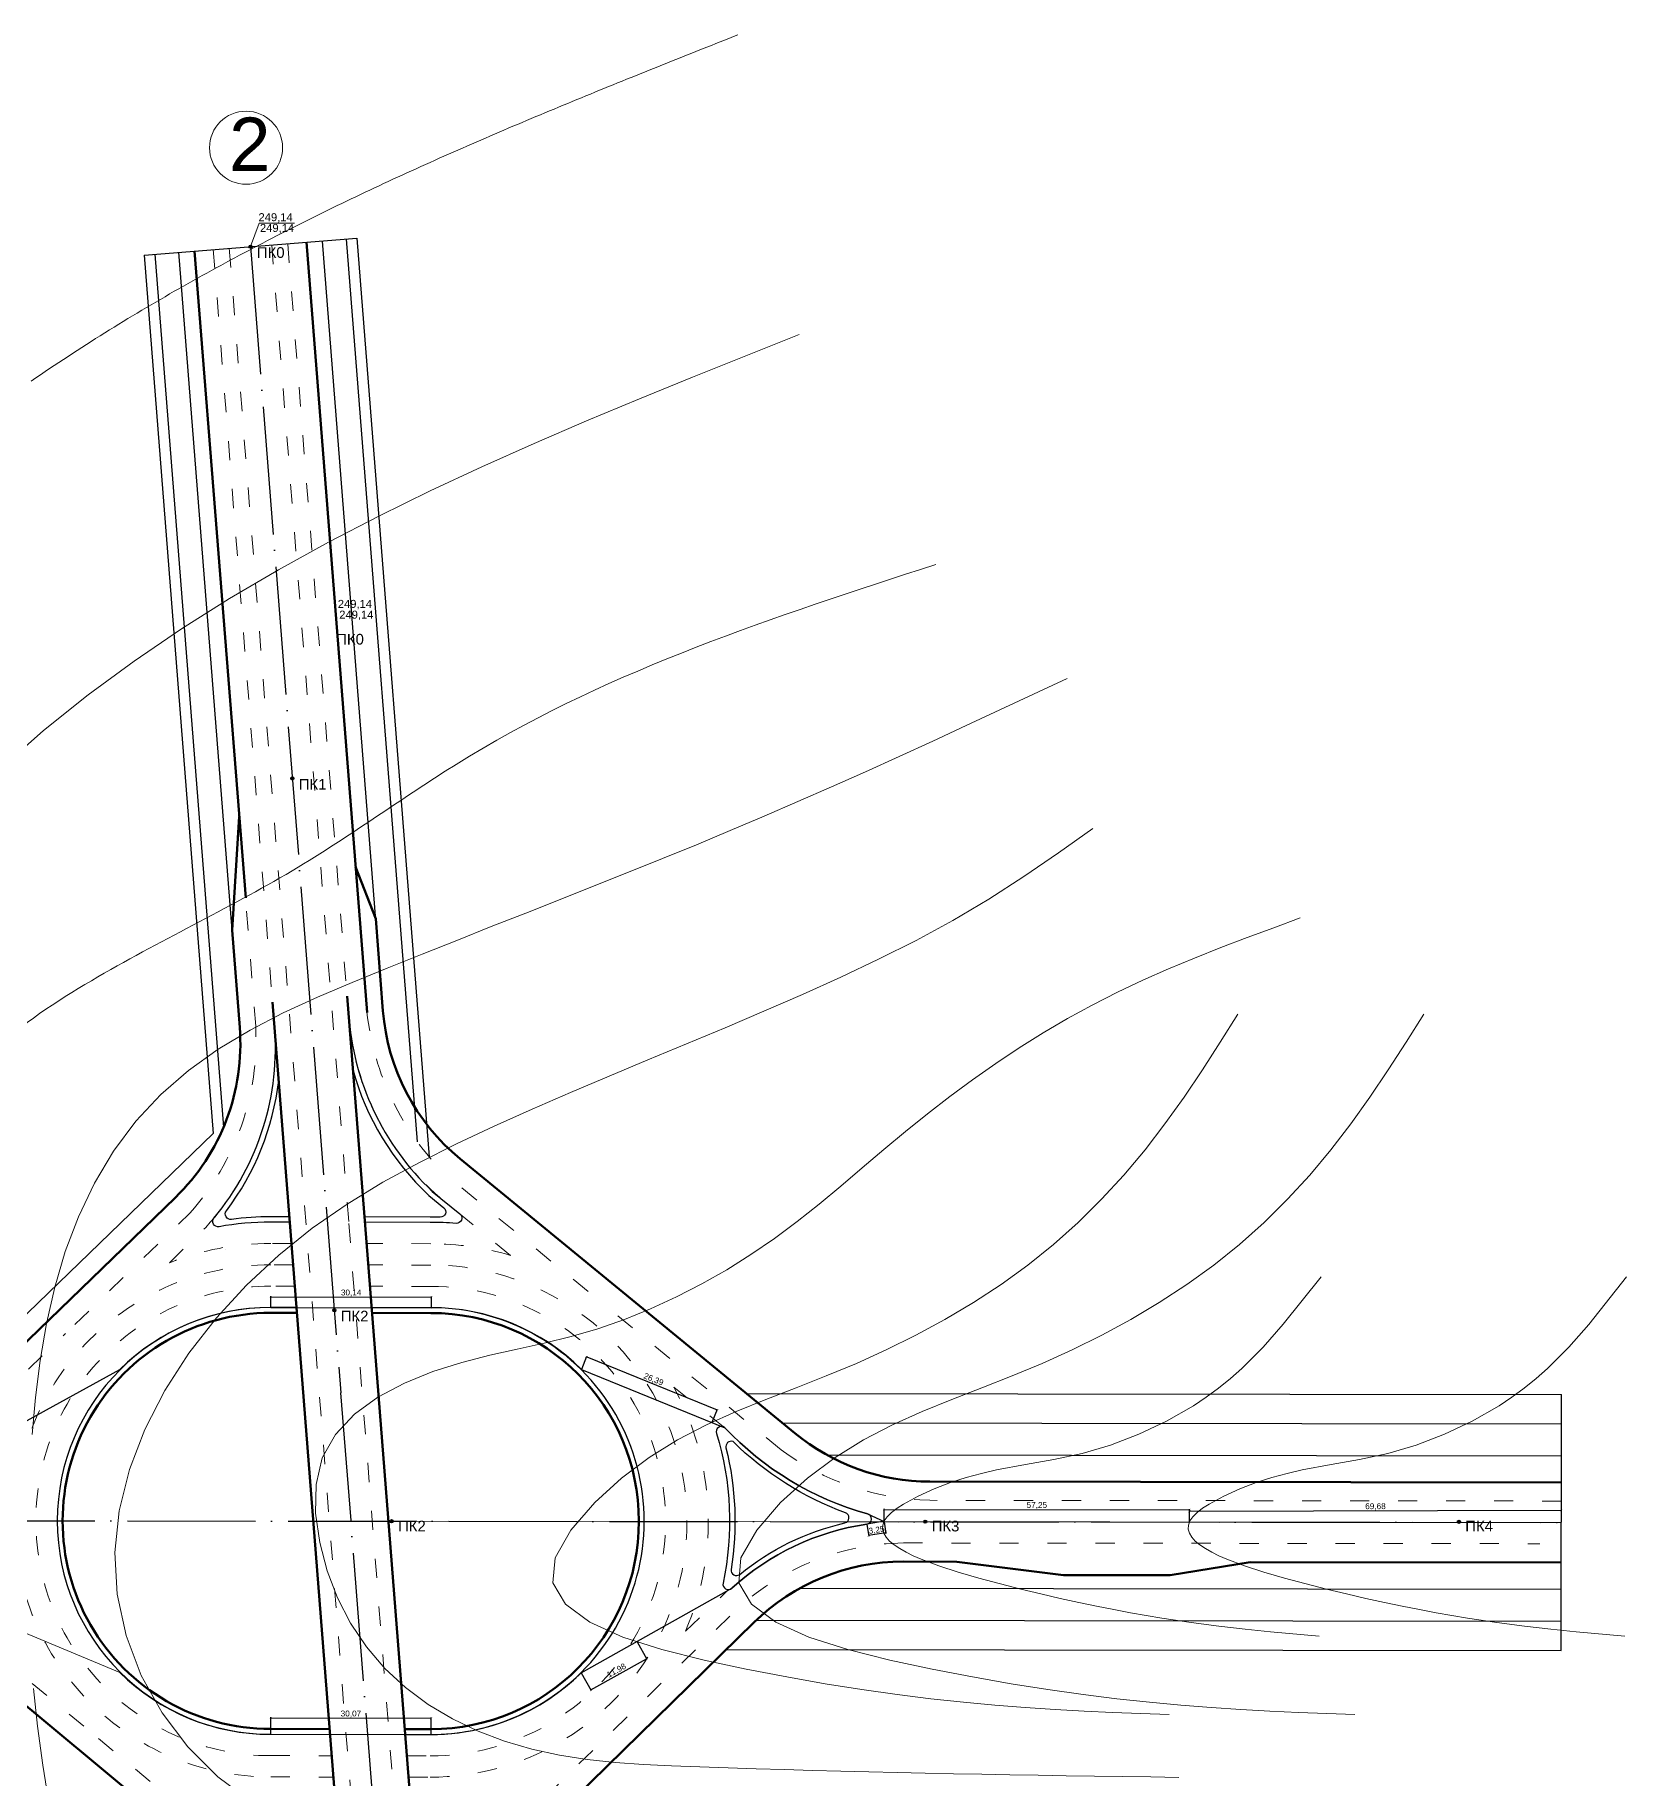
# Model space of a CAD drawing. Header units: millimetres. Extents: x -2123 to 34701, y -1286 to 835.
# Drawn here: x 2203.3 to 2502.3, y -275.3 to 51.4 of the extents above; entities that cross this region are included whole.
import ezdxf

# ---------------------------------------------------------------- set-up
doc = ezdxf.new("R2010")
doc.units = ezdxf.units.MM
doc.linetypes.add('ACAD_ISO03W100', pattern=[30, 12, -18])
doc.linetypes.add('ACAD_ISO04W100', pattern=[30, 24, -3, 0, -3])
doc.layers.get('0').update_dxf_attribs({"lineweight": 15})
for name, color, linetype, lineweight in [('1 Відмітки', 7, 'Continuous', 25), ('2 Позначення', 80, 'Continuous', 20), ('Горизонталі', 7, 'Continuous', 18), ('Дор. Розм.', 7, 'Continuous', 50), ('дорога', 126, 'Continuous', 25), ('поздовжній профіль', 250, 'Continuous', 15), ('Текст', 7, 'Continuous', 15)]:
    doc.layers.add(name, color=color, linetype=linetype, lineweight=lineweight)
doc.layers.add('Вісь', color=170, linetype='ACAD_ISO04W100')
doc.layers.add('Осі', color=164, linetype='Continuous')
doc.styles.get("Standard").update_dxf_attribs({"font": 'arial.ttf'})
doc.dimstyles.new('Переход', dxfattribs={"dimscale": 0.1, "dimtxt": 11, "dimasz": 4, "dimexe": 1.25, "dimexo": 0.625, "dimgap": 0.9, "dimtad": 1, "dimtxsty": 'Standard', "dimblk": 'ARCHTICK', "dimcen": 2.5, "dimadec": 0, "dimazin": 0, "dimtfac": 1, "dimtmove": 0, "dimatfit": 3, "dimldrblk": 'ARCHTICK', "dimfxl": 1, "dimarcsym": 0})

# ---------------------------------------------------------------- blocks, each defined once
blk = doc.blocks.new('_ArchTick')
at = {"color": 0, "linetype": 'ByBlock', "const_width": 0.15}
blk.add_lwpolyline([(-0.5, -0.5), (0.5, 0.5)], dxfattribs=at)
blk = doc.blocks.new('*D621')
at = {"layer": 'Defpoints', "color": 0, "lineweight": 20, "transparency": 16777216}
for p in [(2277.68, -185.17), (2247.53, -187.11, -200), (2277.68, -187.15, -200)]:
    blk.add_point(p, dxfattribs=at)
at = {"layer": 'дорога', "color": 0, "lineweight": -2, "transparency": 16777216}
for p, q in [((2247.53, -187.05), (2247.54, -185.01)), ((2247.54, -185.13), (2277.68, -185.17)), ((2277.68, -187.09), (2277.68, -185.04))]:
    blk.add_line(p, q, dxfattribs=at)
at = {"layer": 'дорога', "color": 0, "lineweight": -2, "transparency": 16777216, "xscale": 0.4, "yscale": 0.4, "zscale": 0.4}
for p, rotation in [((2247.54, -185.13), 179.9352767615236), ((2277.68, -185.17), 359.9352767615236)]:
    blk.add_blockref('_ArchTick', p, dxfattribs=dict(at, rotation=rotation))
at = {"layer": 'дорога', "color": 0, "lineweight": 30, "transparency": 16777216, "insert": (2262.61, -184.4), "char_height": 1.1, "attachment_point": 5, "rotation": 359.9353}
blk.add_mtext('30,14', dxfattribs=at)
blk = doc.blocks.new('*D622')
at = {"layer": 'Defpoints', "color": 0, "lineweight": 20, "transparency": 16777216}
for p in [(2305.8, -198.7, -200), (2330.24, -208.66, -200), (2331.2, -206.31)]:
    blk.add_point(p, dxfattribs=at)
at = {"layer": 'дорога', "color": 0, "lineweight": -2, "transparency": 16777216}
for p, q in [((2305.82, -198.64), (2306.8, -196.24)), ((2306.75, -196.35), (2331.2, -206.31)), ((2330.27, -208.6), (2331.24, -206.19))]:
    blk.add_line(p, q, dxfattribs=at)
at = {"layer": 'дорога', "color": 0, "lineweight": -2, "transparency": 16777216, "xscale": 0.4, "yscale": 0.4, "zscale": 0.4}
for p, rotation in [((2306.75, -196.35), 157.8456294246056), ((2331.2, -206.31), 337.8456294246056)]:
    blk.add_blockref('_ArchTick', p, dxfattribs=dict(at, rotation=rotation))
at = {"layer": 'дорога', "color": 0, "lineweight": 30, "transparency": 16777216, "insert": (2319.26, -200.64), "char_height": 1.1, "attachment_point": 5, "rotation": 337.8456}
blk.add_mtext('26,39', dxfattribs=at)
blk = doc.blocks.new('*D631')
at = {"layer": 'Defpoints', "color": 0, "lineweight": 20, "transparency": 16777216}
for p in [(2419.74, -225.02), (2362.48, -227.25, -2), (2419.73, -227.31, -1)]:
    blk.add_point(p, dxfattribs=at)
at = {"layer": 'дорога', "color": 0, "lineweight": -2, "transparency": 16777216}
for p, q in [((2362.48, -227.18), (2362.48, -224.83)), ((2362.48, -224.95), (2419.74, -225.02)), ((2419.73, -227.25), (2419.74, -224.89))]:
    blk.add_line(p, q, dxfattribs=at)
at = {"layer": 'дорога', "color": 0, "lineweight": -2, "transparency": 16777216, "xscale": 0.4, "yscale": 0.4, "zscale": 0.4}
for p, rotation in [((2362.48, -224.95), 179.9347934673253), ((2419.74, -225.02), 359.9347934673253)]:
    blk.add_blockref('_ArchTick', p, dxfattribs=dict(at, rotation=rotation))
at = {"layer": 'дорога', "color": 0, "lineweight": 20, "transparency": 16777216, "insert": (2391.11, -224.23), "char_height": 1.1, "attachment_point": 5, "rotation": 359.9348}
blk.add_mtext('57,25', dxfattribs=at)
blk = doc.blocks.new('*D632')
at = {"layer": 'Defpoints', "color": 0, "lineweight": 20, "transparency": 16777216}
for p in [(2489.41, -225.13), (2419.73, -227.31, -1), (2489.41, -227.15, -2)]:
    blk.add_point(p, dxfattribs=at)
at = {"layer": 'дорога', "color": 0, "lineweight": -2, "transparency": 16777216}
for p, q in [((2419.73, -225.3), (2489.41, -225.13)), ((2419.73, -227.25), (2419.73, -225.17)), ((2489.41, -227.09), (2489.41, -225.01))]:
    blk.add_line(p, q, dxfattribs=at)
at = {"layer": 'дорога', "color": 0, "lineweight": -2, "transparency": 16777216, "xscale": 0.4, "yscale": 0.4, "zscale": 0.4}
for p, rotation in [((2419.73, -225.3), 180.1336621644257), ((2489.41, -225.13), 0.1336621644257014)]:
    blk.add_blockref('_ArchTick', p, dxfattribs=dict(at, rotation=rotation))
at = {"layer": 'дорога', "color": 0, "lineweight": 20, "transparency": 16777216, "insert": (2454.57, -224.46), "char_height": 1.1, "attachment_point": 5, "rotation": 0.1337}
blk.add_mtext('69,68', dxfattribs=at)
blk = doc.blocks.new('*D637')
at = {"layer": 'Defpoints', "color": 0, "lineweight": 30, "transparency": 16777216}
for p in [(2277.61, -264.08), (2247.53, -267.11, -200), (2277.6, -267.15, -200)]:
    blk.add_point(p, dxfattribs=at)
at = {"layer": 'поздовжній профіль', "color": 0, "lineweight": -2, "transparency": 16777216}
for p, q in [((2247.53, -267.05), (2247.54, -263.92)), ((2247.54, -264.05), (2277.61, -264.08)), ((2277.6, -267.09), (2277.61, -263.96))]:
    blk.add_line(p, q, dxfattribs=at)
at = {"layer": 'поздовжній профіль', "color": 0, "lineweight": -2, "transparency": 16777216, "xscale": 0.4, "yscale": 0.4, "zscale": 0.4}
for p, rotation in [((2247.54, -264.05), 179.9348340267923), ((2277.61, -264.08), 359.9348340267923)]:
    blk.add_blockref('_ArchTick', p, dxfattribs=dict(at, rotation=rotation))
at = {"layer": 'поздовжній профіль', "color": 0, "lineweight": 30, "transparency": 16777216, "insert": (2262.57, -263.32), "char_height": 1.1, "attachment_point": 5, "rotation": 359.9348}
blk.add_mtext('30,07', dxfattribs=at)
blk = doc.blocks.new('*D638')
at = {"layer": 'Defpoints', "color": 0, "lineweight": 30, "transparency": 16777216}
for p in [(2316.16, -249.73, -200), (2317.96, -252.96), (2305.7, -255.55, -200)]:
    blk.add_point(p, dxfattribs=at)
at = {"layer": 'поздовжній профіль', "color": 0, "lineweight": -2, "transparency": 16777216}
for p, q in [((2316.19, -249.78), (2318.02, -253.06)), ((2307.5, -258.78), (2317.96, -252.96)), ((2305.73, -255.61), (2307.56, -258.89))]:
    blk.add_line(p, q, dxfattribs=at)
at = {"layer": 'поздовжній профіль', "color": 0, "lineweight": -2, "transparency": 16777216, "xscale": 0.4, "yscale": 0.4, "zscale": 0.4}
for p, rotation in [((2317.96, -252.96), 29.10522522455863), ((2307.5, -258.78), 209.1052252245586)]:
    blk.add_blockref('_ArchTick', p, dxfattribs=dict(at, rotation=rotation))
at = {"layer": 'поздовжній профіль', "color": 0, "lineweight": 30, "transparency": 16777216, "insert": (2312.36, -255.21), "char_height": 1.1, "attachment_point": 5, "rotation": 29.1052}
blk.add_mtext('11,98', dxfattribs=at)
blk = doc.blocks.new('*D640')
at = {"layer": 'Defpoints', "color": 0, "lineweight": 30, "transparency": 16777216}
for p in [(2359.26, -227.74, -200), (2362.48, -227.25, -200), (2359.59, -229.86)]:
    blk.add_point(p, dxfattribs=at)
at = {"layer": 'поздовжній профіль', "color": 0, "lineweight": -2, "transparency": 16777216}
for p, q in [((2359.27, -227.8), (2359.61, -229.99)), ((2362.49, -227.31), (2362.82, -229.5)), ((2362.8, -229.37), (2359.59, -229.86))]:
    blk.add_line(p, q, dxfattribs=at)
at = {"layer": 'поздовжній профіль', "color": 0, "lineweight": -2, "transparency": 16777216, "xscale": 0.4, "yscale": 0.4, "zscale": 0.4}
for p, rotation in [((2359.59, -229.86), 188.6920943723929), ((2362.8, -229.37), 8.692094372392809)]:
    blk.add_blockref('_ArchTick', p, dxfattribs=dict(at, rotation=rotation))
at = {"layer": 'поздовжній профіль', "color": 0, "lineweight": 30, "transparency": 16777216, "insert": (2361.08, -228.88), "char_height": 1.1, "attachment_point": 5, "rotation": 8.6921}
blk.add_mtext('3,25', dxfattribs=at)
blk = doc.blocks.new('6')
at = {"layer": '1 Відмітки', "transparency": 33554559}
h = blk.add_hatch(color=256, dxfattribs=at)
h.dxf.hatch_style = 1
edge = h.paths.add_edge_path()
edge.add_arc((-467.51, 342.13), 0.2, 0, 360)
at = {"layer": '1 Відмітки'}
blk.add_circle((-467.51, 342.13), 0.2, dxfattribs=at)

msp = doc.modelspace()

# ---------------------------------------------------------------- linework, layer by layer
at = {"layer": '2 Позначення', "color": 0, "elevation": 5}
msp.add_lwpolyline([(2243.748, 11.748), (2245.366, 16.164), (2251.975, 16.164)], dxfattribs=at)
at = {"layer": 'Вісь', "elevation": -200}
for points in [[(2243.748, 11.748), (2260.664, -203.13)], [(2260.642, -203.13), (2280.847, -459.5)], [(2070.205, -226.983), (2489.403, -227.39)]]:
    msp.add_lwpolyline(points, dxfattribs=at)
at = {"layer": 'Горизонталі'}
for points, elevation in [([(2202.668, -13.442), (2203.527, -12.853), (2204.386, -12.267), (2205.246, -11.685), (2206.106, -11.106), (2206.966, -10.531), (2207.827, -9.959), (2208.688, -9.39), (2209.55, -8.824), (2210.412, -8.262), (2211.274, -7.703), (2212.136, -7.147), (2212.999, -6.594), (2213.862, -6.044), (2214.725, -5.497), (2215.589, -4.954), (2216.454, -4.413), (2217.318, -3.874), (2218.183, -3.339), (2219.049, -2.807), (2219.915, -2.277), (2220.781, -1.75), (2221.648, -1.226), (2222.515, -0.705), (2223.383, -0.186), (2224.251, 0.33), (2225.119, 0.844), (2225.988, 1.355), (2226.857, 1.863), (2227.727, 2.369), (2228.596, 2.872), (2229.466, 3.372), (2230.337, 3.87), (2231.207, 4.366), (2232.078, 4.859), (2232.949, 5.349), (2233.82, 5.837), (2234.691, 6.323), (2235.563, 6.806), (2236.435, 7.287), (2237.306, 7.765), (2238.179, 8.241), (2239.051, 8.715), (2239.923, 9.186), (2240.795, 9.655), (2241.668, 10.122), (2242.541, 10.586), (2243.413, 11.048), (2244.286, 11.508), (2245.159, 11.966), (2246.032, 12.422), (2246.905, 12.875), (2247.778, 13.326), (2248.651, 13.776), (2249.523, 14.223), (2250.396, 14.668), (2251.269, 15.111), (2252.142, 15.551), (2253.015, 15.99), (2253.888, 16.427), (2254.76, 16.862), (2255.633, 17.295), (2256.505, 17.725), (2257.378, 18.154), (2258.25, 18.581), (2259.122, 19.006), (2259.994, 19.43), (2260.866, 19.851), (2261.737, 20.271), (2262.609, 20.688), (2263.48, 21.104), (2264.351, 21.518), (2265.222, 21.931), (2266.093, 22.341), (2266.963, 22.75), (2267.833, 23.158), (2268.703, 23.563), (2269.573, 23.967), (2270.443, 24.369), (2271.312, 24.77), (2272.181, 25.169), (2273.049, 25.566), (2273.918, 25.962), (2274.786, 26.356), (2275.654, 26.749), (2276.521, 27.14), (2277.388, 27.529), (2278.255, 27.918), (2279.121, 28.304), (2279.987, 28.689), (2280.853, 29.073), (2281.718, 29.456), (2282.583, 29.837), (2283.448, 30.216), (2284.312, 30.594), (2285.175, 30.971), (2286.039, 31.347), (2286.901, 31.721), (2287.764, 32.094), (2288.625, 32.466), (2289.487, 32.836), (2290.346, 33.205), (2291.206, 33.573), (2292.066, 33.939), (2292.926, 34.305), (2293.785, 34.67), (2294.643, 35.033), (2295.501, 35.395), (2296.358, 35.756), (2297.215, 36.116), (2298.071, 36.475), (2298.927, 36.833), (2299.782, 37.19), (2300.636, 37.546), (2301.49, 37.9), (2302.344, 38.254), (2303.196, 38.607), (2304.049, 38.959), (2304.9, 39.31), (2305.751, 39.66), (2306.601, 40.009), (2307.451, 40.357), (2308.3, 40.704), (2309.148, 41.051), (2309.995, 41.396), (2310.842, 41.741), (2311.689, 42.085), (2312.534, 42.428), (2313.379, 42.77), (2314.223, 43.112), (2315.066, 43.453), (2315.909, 43.793), (2316.751, 44.132), (2317.592, 44.471), (2318.432, 44.809), (2319.272, 45.146), (2320.111, 45.483), (2320.949, 45.819), (2321.786, 46.154), (2322.622, 46.489), (2323.458, 46.823), (2324.293, 47.156), (2325.127, 47.489), (2325.96, 47.822), (2326.792, 48.154), (2327.624, 48.485), (2328.454, 48.816), (2329.284, 49.146), (2330.113, 49.476), (2330.941, 49.806), (2331.768, 50.135), (2332.594, 50.464), (2333.419, 50.792), (2334.243, 51.12), (2335.067, 51.447)], 5), ([(2196.929, -86.073), (2204.982, -78.98), (2213.337, -72.273), (2221.955, -65.929), (2230.798, -59.922), (2239.827, -54.226), (2249.019, -48.816), (2258.357, -43.666), (2267.828, -38.749), (2277.416, -34.04), (2287.107, -29.513), (2296.887, -25.142), (2306.74, -20.9), (2316.652, -16.763), (2326.608, -12.703), (2336.593, -8.695), (2346.593, -4.714)], -200), ([(2202.85, -210.898), (2203.466, -203.965), (2204.331, -197.025), (2205.504, -190.121), (2207.048, -183.3), (2209.023, -176.608), (2211.49, -170.089), (2214.509, -163.791), (2218.097, -157.796), (2222.24, -152.213), (2226.922, -147.153), (2232.105, -142.664), (2237.715, -138.679), (2243.672, -135.118), (2249.896, -131.9), (2256.307, -128.945), (2262.825, -126.172), (2269.371, -123.5), (2275.895, -120.876), (2282.393, -118.286), (2288.868, -115.721), (2295.321, -113.172), (2301.753, -110.63), (2308.166, -108.086), (2314.562, -105.532), (2320.942, -102.957), (2327.308, -100.353), (2333.662, -97.711), (2340.004, -95.022), (2346.336, -92.282), (2352.66, -89.497), (2358.976, -86.671), (2365.286, -83.812), (2371.59, -80.924), (2377.89, -78.013), (2384.187, -75.085), (2390.482, -72.146), (2396.775, -69.201)], 2), ([(2401.58, -97.35), (2395.169, -101.891), (2388.7, -106.334), (2382.112, -110.583), (2375.365, -114.568), (2368.472, -118.31), (2361.46, -121.845), (2354.354, -125.212), (2347.179, -128.448), (2339.961, -131.589), (2332.714, -134.664), (2325.453, -137.698), (2318.192, -140.715), (2310.944, -143.741), (2303.723, -146.802), (2296.543, -149.922), (2289.417, -153.128), (2282.36, -156.443), (2275.392, -159.918), (2268.542, -163.644), (2261.844, -167.717), (2255.328, -172.23), (2249.028, -177.279), (2243, -182.91), (2237.357, -189.064), (2232.221, -195.672), (2227.709, -202.66), (2223.944, -209.959), (2221.043, -217.498), (2219.128, -225.204), (2218.318, -233.008), (2218.733, -240.837), (2220.418, -248.584), (2223.271, -256.069), (2227.172, -263.1), (2232.001, -269.49), (2237.639, -275.059), (2243.96, -279.773)], 1), ([(2428.79, -132.125), (2425.482, -137.347), (2422.131, -142.536), (2418.694, -147.659), (2415.126, -152.681), (2411.386, -157.57), (2407.431, -162.293), (2403.248, -166.827), (2398.845, -171.159), (2394.23, -175.274), (2389.412, -179.157), (2384.401, -182.797), (2379.216, -186.195), (2373.885, -189.362), (2368.435, -192.309), (2362.894, -195.047), (2357.289, -197.587), (2351.646, -199.94), (2345.993, -202.153), (2340.354, -204.339), (2334.756, -206.619), (2329.223, -209.115), (2323.781, -211.947), (2318.454, -215.237), (2313.269, -219.105), (2308.254, -223.67), (2303.768, -228.828), (2300.819, -234.043), (2300.432, -238.748), (2302.778, -242.736), (2307.329, -246.086), (2313.539, -248.887), (2320.862, -251.229), (2328.752, -253.2), (2336.662, -254.888), (2344.231, -256.359), (2351.445, -257.635), (2358.335, -258.732), (2364.931, -259.666), (2371.261, -260.453), (2377.355, -261.11), (2383.243, -261.654), (2388.955, -262.099), (2394.519, -262.463), (2399.964, -262.762), (2405.322, -263.012), (2410.621, -263.23), (2415.89, -263.431)], -1), ([(2463.63, -132.125), (2460.322, -137.347), (2456.971, -142.536), (2453.534, -147.659), (2449.966, -152.681), (2446.226, -157.57), (2442.271, -162.293), (2438.088, -166.827), (2433.685, -171.159), (2429.07, -175.274), (2424.252, -179.157), (2419.241, -182.797), (2414.056, -186.195), (2408.725, -189.362), (2403.275, -192.309), (2397.734, -195.047), (2392.129, -197.587), (2386.486, -199.94), (2380.833, -202.153), (2375.194, -204.339), (2369.596, -206.619), (2364.063, -209.115), (2358.621, -211.947), (2353.294, -215.237), (2348.109, -219.105), (2343.094, -223.67), (2338.608, -228.828), (2335.659, -234.043), (2335.272, -238.748), (2337.618, -242.736), (2342.169, -246.086), (2348.379, -248.887), (2355.702, -251.229), (2363.592, -253.2), (2371.502, -254.888), (2379.071, -256.359), (2386.285, -257.635), (2393.175, -258.732), (2399.771, -259.666), (2406.101, -260.453), (2412.195, -261.11), (2418.083, -261.654), (2423.795, -262.099), (2429.359, -262.463), (2434.804, -262.762), (2440.162, -263.012), (2445.461, -263.23), (2450.73, -263.431)], -1), ([(2444.37, -181.357), (2437.296, -190.265), (2433.542, -194.516), (2429.53, -198.525), (2427.399, -200.413), (2425.172, -202.21), (2422.851, -203.911), (2420.448, -205.513), (2415.439, -208.41), (2410.236, -210.88), (2404.927, -212.9), (2399.604, -214.451), (2394.317, -215.574), (2388.997, -216.516), (2383.55, -217.559), (2380.75, -218.209), (2377.882, -218.99), (2374.936, -219.94), (2371.901, -221.092), (2368.866, -222.449), (2366.101, -223.95), (2364.909, -224.733), (2363.892, -225.528), (2363.086, -226.326), (2362.526, -227.118), (2362.237, -227.898), (2362.209, -228.665), (2362.424, -229.419), (2362.869, -230.159), (2363.526, -230.885), (2364.379, -231.597), (2365.414, -232.294), (2366.614, -232.976), (2367.963, -233.644), (2369.445, -234.295), (2372.746, -235.551), (2376.389, -236.741), (2380.248, -237.862), (2388.105, -239.892), (2391.875, -240.795), (2395.496, -241.628), (2398.975, -242.393), (2402.32, -243.094), (2405.539, -243.736), (2408.64, -244.321), (2414.518, -245.336), (2420.018, -246.172), (2425.202, -246.858), (2430.135, -247.423), (2434.878, -247.898), (2444.05, -248.699)], -2), ([(2501.648, -181.36), (2494.574, -190.267), (2490.82, -194.519), (2486.808, -198.527), (2484.677, -200.416), (2482.45, -202.213), (2480.129, -203.914), (2477.726, -205.516), (2472.717, -208.413), (2467.514, -210.882), (2462.205, -212.903), (2456.882, -214.453), (2451.595, -215.577), (2446.275, -216.518), (2440.828, -217.562), (2438.028, -218.211), (2435.16, -218.993), (2432.214, -219.942), (2429.179, -221.095), (2426.145, -222.452), (2423.379, -223.952), (2422.187, -224.736), (2421.17, -225.531), (2420.364, -226.328), (2419.804, -227.12), (2419.515, -227.901), (2419.487, -228.668), (2419.702, -229.422), (2420.147, -230.162), (2420.804, -230.888), (2421.657, -231.6), (2422.692, -232.297), (2423.892, -232.979), (2425.241, -233.646), (2426.723, -234.298), (2430.024, -235.553), (2433.667, -236.743), (2437.526, -237.865), (2445.383, -239.894), (2449.154, -240.798), (2452.774, -241.631), (2456.253, -242.396), (2459.598, -243.097), (2462.817, -243.738), (2465.918, -244.323), (2471.796, -245.339), (2477.296, -246.175), (2482.48, -246.86), (2487.413, -247.426), (2492.156, -247.901), (2501.328, -248.702)], -1), ([(2206.025, -280.34), (2204.814, -272.87), (2203.84, -265.614), (2203.084, -258.543)], 2)]:
    msp.add_lwpolyline(points, dxfattribs=dict(at, elevation=elevation))
msp.add_lwpolyline([(2417.752, -275.189), (2412.47, -275.113), (2407.188, -275.036), (2401.906, -274.957), (2396.624, -274.876), (2391.342, -274.791), (2386.06, -274.702), (2380.778, -274.608), (2375.496, -274.508), (2370.214, -274.402), (2364.931, -274.288), (2359.649, -274.166), (2354.366, -274.034), (2349.084, -273.892), (2343.801, -273.74), (2338.518, -273.576), (2333.235, -273.399), (2327.952, -273.209), (2322.669, -273.005), (2317.388, -272.759), (2312.116, -272.398), (2306.861, -271.841), (2301.635, -271.018), (2296.464, -269.884), (2291.378, -268.4), (2286.408, -266.528), (2281.601, -264.241), (2277.033, -261.524), (2272.778, -258.365), (2268.911, -254.753), (2265.48, -250.712), (2262.515, -246.285), (2260.047, -241.519), (2258.105, -236.46), (2256.718, -231.151), (2255.955, -225.681), (2256.033, -220.296), (2257.207, -215.285), (2259.658, -210.886), (2263.219, -207.117), (2267.63, -203.932), (2272.627, -201.283), (2277.948, -199.124), (2283.329, -197.41), (2288.591, -196.059), (2293.742, -194.915), (2298.813, -193.81), (2303.839, -192.576), (2308.84, -191.09), (2313.807, -189.342), (2318.722, -187.349), (2323.568, -185.123), (2328.328, -182.68), (2332.986, -180.033), (2337.525, -177.197), (2341.929, -174.185), (2346.185, -171.016), (2350.323, -167.722), (2354.381, -164.345), (2358.399, -160.926), (2362.419, -157.504), (2366.479, -154.12), (2370.606, -150.805), (2374.804, -147.571), (2379.073, -144.427), (2383.414, -141.383), (2387.826, -138.45), (2392.311, -135.636), (2396.868, -132.954), (2401.498, -130.411), (2406.201, -128.017), (2410.972, -125.764), (2415.801, -123.633), (2420.679, -121.603), (2425.595, -119.654), (2430.541, -117.766), (2435.506, -115.919), (2440.48, -114.091)], dxfattribs=at)
at = {"layer": 'Горизонталі', "lineweight": 20}
msp.add_spline([(2422.319, -375.484, -200), (2364.144, -378.724, -200), (2322.735, -376.968, -200), (2292.368, -369.445, -200), (2273.043, -363.676, -200), (2241.421, -355.149, -200), (2213.02, -340.43, -200), (2179.523, -298.052, -200), (2164.958, -271.37, -200), (2162.448, -255.369, -200), (2172.831, -208.787, -200), (2178.172, -169.995, -200), (2182.647, -155.29, -200), (2215.165, -125.123, -200), (2252.692, -104.56, -200), (2284.816, -83.744, -200), (2372.173, -47.832, -200)], degree=3, dxfattribs=at)
at = {"layer": 'Дор. Розм.', "color": 0, "elevation": -200}
for points in [[(2242.844, -110.308), (2233.279, 10.925)], [(2265.582, -131.782), (2254.241, 12.572)], [(2241.644, -95.092), (2240.292, -116.368)], [(2263.44, -104.519), (2267.209, -114.253)], [(2247.893, -129.846), (2266.859, -371.543)], [(2261.892, -128.746), (2280.857, -370.444)], [(2376.097, -234.761), (2396.094, -237.284), (2416.094, -237.307), (2431.097, -234.824)], [(2431.097, -234.824), (2489.395, -234.89)]]:
    msp.add_lwpolyline(points, dxfattribs=at)
for points in [[(2489.412, -219.89), (2371.075, -219.756, -0.1731783), (2345.75, -210.68), (2283.071, -159.26, -0.2040599), (2268.565, -131.474), (2267.209, -114.253)], [(2144.52, -219.568), (2158.566, -219.584, 0.194947), (2186.428, -208.328), (2229.667, -166.485, 0.2237162), (2241.727, -134.601), (2240.292, -116.368)], [(2252.466, -188.121), (2247.533, -188.115, 1), (2247.534, -266.115), (2258.587, -266.128)], [(2272.673, -266.144), (2277.534, -266.149, 1), (2277.533, -188.149), (2266.552, -188.137)], [(2070.197, -234.483), (2154.502, -234.579, -0.1747608), (2180.017, -243.811), (2242.253, -295.512, -0.2024604), (2256.57, -323.141), (2257.99, -341.179)], [(2284.902, -338.995), (2283.392, -319.816, -0.2220612), (2295.271, -288.108), (2338.054, -246.181, -0.196584), (2366.097, -234.75), (2376.097, -234.761)]]:
    msp.add_lwpolyline(points, format="xyb", dxfattribs=at)
at = {"layer": 'дорога'}
for points, elevation in [([(2223.821, 10.182), (2263.698, 13.315)], 5), ([(2261.693, 13.157), (2275.012, -156.035)], -200), ([(2263.698, 13.315), (2277.223, -158.844)], -200), ([(2223.821, 10.182), (2236.758, -154.476)], -200), ([(2225.803, 10.338), (2238.688, -153.33)], -200), ([(2240.292, -116.368), (2230.289, 10.69)], -200), ([(2267.98, -124.068), (2257.227, 12.806)], -200), ([(2186.495, -203.116), (2236.758, -154.476)], -200), ([(2336.652, -203.216), (2489.43, -203.39)], -200), ([(2489.376, -251.39), (2489.43, -203.39)], -200), ([(2343.365, -208.724), (2489.424, -208.89)], -200), ([(2351.716, -214.733), (2489.417, -214.89)], -200), ([(2346.726, -239.728), (2489.389, -239.89)], -200), ([(2338.534, -245.719), (2489.382, -245.89)], -200), ([(2332.921, -251.212), (2489.376, -251.39)], -200)]:
    msp.add_lwpolyline(points, dxfattribs=dict(at, elevation=elevation))
at = {"layer": 'дорога', "lineweight": 30, "elevation": -200}
for points in [[(2236.902, -170.335), (2236.902, -170.335, 0.197465), (2248.231, -134.142), (2247.893, -129.846)], [(2262.15, -132.038), (2262.15, -132.038, 0.1901816), (2277.822, -165.337), (2282.995, -169.581, -0.7365451), (2282.276, -171.35, 0.0216315), (2277.426, -171.149), (2265.167, -171.135)], [(2262.914, -142.522, 0.1371902), (2277.161, -166.088), (2279.984, -168.404, -0.7161539), (2279.319, -170.177, 0.0082846), (2277.426, -170.149), (2265.088, -170.135)], [(2251.054, -170.119), (2247.544, -170.115, 0.0324915), (2240.159, -170.594, -0.6639142), (2239.23, -169.002, 0.1316042), (2249.049, -144.57)], [(2251.132, -171.119), (2247.543, -171.115, 0.0435427), (2237.845, -171.959, -0.6981472), (2236.902, -170.335), (2236.902, -170.335), (2236.902, -170.335)], [(2313.273, -184.036, 0.0025566), (2312.83, -183.673, 0.0025566)], [(2252.388, -187.12), (2247.533, -187.115, 1), (2247.533, -267.115), (2258.666, -267.128)], [(2209.202, -186.289, 0.0075468), (2207.987, -187.465, 0.0075468)], [(2277.442, -267.149, 1.0011386), (2277.533, -187.149), (2266.474, -187.136)], [(2333.966, -239.724), (2333.966, -239.724, -0.1506806), (2359.263, -227.737, 0.8203817), (2359.368, -225.779, -0.13799), (2332.655, -209.638), (2332.655, -209.638, 0.7429456), (2331.064, -210.705, -0.1274954), (2332.312, -238.779, 0.7297342), (2333.966, -239.724, 0.0084207), (2333.966, -239.724), (2333.966, -239.724)]]:
    msp.add_lwpolyline(points, format="xyb", dxfattribs=at)
msp.add_lwpolyline([(2239.055, -176.186), (2239.055, -176.186)], close=True, dxfattribs=at)
at = {"layer": 'дорога', "color": 30, "lineweight": 30, "true_color": 0xf8991e, "elevation": -200}
for points in [[(2247.533, -187.115), (2277.579, -187.149)], [(2305.796, -198.702), (2332.655, -209.638)], [(2359.368, -225.779), (2359.368, -225.779), (2362.479, -227.246), (2489.403, -227.39)]]:
    msp.add_lwpolyline(points, dxfattribs=at)
at = {"layer": 'дорога', "color": 31, "lineweight": 30, "true_color": 0xfecc66, "elevation": -200}
msp.add_lwpolyline([(2191.174, -214.166), (2219.264, -198.734)], dxfattribs=at)
at = {"layer": 'дорога', "lineweight": 30, "elevation": -200}
msp.add_lwpolyline([(2335.428, -237.141, -0.1145303), (2355.125, -227.497, 0.7525381), (2355.227, -225.578, -0.107658), (2334.185, -212.253), (2334.185, -212.253, 0.6059682), (2332.857, -213.428, -0.1010113), (2333.809, -236.206, 0.6891923)], format="xyb", close=True, dxfattribs=at)
msp.add_lwpolyline([(2272.752, -267.144), (2277.533, -267.149)], dxfattribs=at)
at = {"layer": 'дорога', "color": 31, "lineweight": 30, "true_color": 0xfecc66}
msp.add_arc((2247.452, -227.115, -200), 40, 89.88344, 134.80489, dxfattribs=at)
at = {"layer": 'дорога', "color": 30, "lineweight": 30, "true_color": 0xf8991e}
for centre, radius, start, end in [((2277.675, -227.149, -200), 40, 45.32993, 90.13821), ((2374.697, -170.233, -200), 57.622, 223.14564, 254.57216)]:
    msp.add_arc(centre, radius, start, end, dxfattribs=at)
at = {"layer": 'Осі', "color": 0, "linetype": 'ACAD_ISO03W100', "lineweight": 20, "ltscale": 0.3, "elevation": -200}
for points in [[(2236.769, 11.199), (2251.194, -172.028)], [(2239.771, 11.435), (2262.875, -282.576)], [(2247.736, 12.061), (2262.178, -171.388)], [(2250.726, 12.296), (2265.233, -171.97)], [(2262.178, -171.388), (2284.835, -459.187)]]:
    msp.add_lwpolyline(points, dxfattribs=at)
for points in [[(2307.012, -184.11), (2280.49, -162.352, -0.1738588), (2265.574, -131.709), (2263.44, -104.519)], [(2210.839, -190.271), (2232.458, -169.349, 0.1968342), (2244.718, -134.366), (2242.501, -106.164)], [(2228.539, -178.708), (2235.347, -172.12, 0.2098193), (2248.231, -134.142), (2247.893, -129.846)], [(2292.444, -177.333), (2279.215, -166.48, -0.2024603), (2262.15, -132.038), (2262.15, -132.038)], [(2251.446, -175.119), (2247.54, -175.115, 0.0937914), (2228.539, -178.708)], [(2292.444, -177.333, 0.0728007), (2277.54, -175.149), (2265.532, -175.135)], [(2251.76, -179.12), (2247.538, -179.115, 1), (2247.528, -275.115), (2259.294, -275.128)], [(2273.379, -275.144), (2277.429, -275.149, 1.0010394), (2277.538, -179.149), (2265.846, -179.136)], [(2252.074, -183.12), (2247.536, -183.115, 1), (2247.531, -271.115), (2258.98, -271.128)], [(2273.066, -271.144), (2277.435, -271.149, 1.0010856), (2277.536, -183.149), (2266.16, -183.136)], [(2489.408, -223.39), (2371.071, -223.256, -0.1554092), (2343.181, -213.784), (2309.151, -185.865)], [(2070.21, -222.983), (2158.562, -223.084, 0.1798569), (2189.214, -211.197), (2209.062, -191.99)], [(2325.276, -247.756, 0.2320203), (2323.056, -202.015, 0.2320203)], [(2332.655, -209.638, -0.1095284), (2332.655, -209.638), (2323.056, -202.015)], [(2325.276, -247.756, 0.2320203), (2323.056, -202.015, 0.2320203)], [(2070.201, -230.983), (2156.552, -231.082, -0.1747608), (2182.066, -240.313), (2215.262, -267.889)], [(2282.721, -349.581), (2280.401, -320.052, -0.222018), (2292.452, -285.272), (2335.235, -243.345, -0.1817468), (2366.101, -231.25), (2485.378, -231.386)], [(2215.262, -267.889), (2245.036, -292.624, -0.2024687), (2259.353, -320.254), (2261.795, -351.28)]]:
    msp.add_lwpolyline(points, format="xyb", dxfattribs=at)
at = {"layer": 'Осі', "color": 0, "linetype": 'ACAD_ISO03W100', "ltscale": 0.3, "elevation": -200}
msp.add_lwpolyline([(2325.276, -247.756), (2333.32, -239.987)], dxfattribs=at)
at = {"layer": 'поздовжній профіль', "color": 1, "lineweight": 20, "elevation": -200}
msp.add_lwpolyline([(2270.205, -227.177), (2362.471, -227.267)], dxfattribs=at)
at = {"layer": 'поздовжній профіль', "color": 2, "lineweight": 30, "true_color": 0xf1eb1f}
msp.add_lwpolyline([(2362.506, -227.189), (2359.287, -227.734)], dxfattribs=at)
at = {"layer": 'поздовжній профіль', "color": 2, "lineweight": 30, "true_color": 0xf1eb1f, "elevation": -200}
for points in [[(2305.732, -255.587), (2333.966, -239.724)], [(2247.43, -267.115), (2277.533, -267.149)]]:
    msp.add_lwpolyline(points, dxfattribs=at)
at = {"layer": 'поздовжній профіль', "color": 18, "lineweight": 20, "true_color": 0x000000, "elevation": -200}
msp.add_lwpolyline([(2219.27, -255.523), (2192.298, -244.263)], dxfattribs=at)
at = {"layer": 'поздовжній профіль', "color": 2, "lineweight": 30, "true_color": 0xf1eb1f}
for centre, radius, start, end in [((2366.051, -274.75, -200), 47.5, 98.21583, 132.49143), ((2277.602, -227.149, -200), 40, 269.90145, 314.68789)]:
    msp.add_arc(centre, radius, start, end, dxfattribs=at)
at = {"layer": 'поздовжній профіль', "color": 40, "lineweight": 30, "true_color": 0xf8d731}
msp.add_arc((2247.43, -227.115, -200), 40, 225.25144, 270.14807, dxfattribs=at)
at = {"layer": 'Текст', "color": 0, "lineweight": 20}
msp.add_circle((2242.919, 30.295, -1.649), 6.847, dxfattribs=at)

# ---------------------------------------------------------------- block references
at = {"layer": '1 Відмітки', "color": 0, "xscale": 1.5, "yscale": 1.5, "zscale": 1.5}
for p in [(2945.01, -501.451, 5), (2952.858, -601.137, 3.942), (2960.728, -700.821, 2.885), (2971.468, -740.376, -200), (3071.468, -740.453, -200), (3171.468, -740.482, -200)]:
    msp.add_blockref('6', p, dxfattribs=at)

# ---------------------------------------------------------------- texts
at = {"layer": '1 Відмітки', "color": 0}
for s, insert, char_height, attachment_point in [('249,14', (2251.657, 18.018, 5), 1.5, 3), ('249,14', (2251.926, 15.998, 5), 1.5, 3), ('ПК0', (2244.947, 11.646, 5), 2, 1), ('ПК1', (2252.795, -88.04, 3.942), 2, 1), ('ПК2', (2260.664, -187.725, 2.885), 2, 1), ('ПК2', (2271.405, -227.085, -200), 2, 1), ('ПК3', (2371.405, -227.085, -200), 2, 1), ('ПК4', (2471.405, -227.085, -200), 2, 1)]:
    msp.add_mtext_dynamic_manual_height_columns(s, width=7.02543, gutter_width=12.5, heights=[0], dxfattribs=dict(at, insert=insert, char_height=char_height, attachment_point=attachment_point))
at = {"layer": '1 Відмітки', "color": 18, "true_color": 0x000000}
for s, insert, char_height, attachment_point in [('249,14', (2266.519, -54.468, 205), 1.5, 3), ('249,14', (2266.789, -56.488, 205), 1.5, 3), ('ПК0', (2259.809, -60.84, 205), 2, 1)]:
    msp.add_mtext_dynamic_manual_height_columns(s, width=7.02543, gutter_width=12.5, heights=[0], dxfattribs=dict(at, insert=insert, char_height=char_height, attachment_point=attachment_point))
at = {"layer": 'Текст', "color": 0, "insert": (2239.733, 35.941, -1.649), "char_height": 10, "attachment_point": 1}
msp.add_mtext_dynamic_manual_height_columns('2', width=4.68276, gutter_width=12.5, heights=[0], dxfattribs=at)

# ---------------------------------------------------------------- dimensions: what is measured, and where the dimension line sits
at = {"layer": 'дорога', "color": 30, "lineweight": 30, "true_color": 0xf8991e}
for p1, p2, distance, picture, middle in [((2247.533, -187.115, -200), (2277.675, -187.149, -200), 1.984, '*D621', (2262.607, -184.397)), ((2305.796, -198.702, -200), (2330.242, -208.656, -200), 2.535, '*D622', (2319.258, -200.635))]:
    dim = msp.add_aligned_dim(p1=p1, p2=p2, distance=distance, dimstyle='Переход', dxfattribs=at)
    dim.commit()
    dim.dimension.update_dxf_attribs({"geometry": picture, "text_midpoint": middle})
at = {"layer": 'дорога', "color": 18, "lineweight": 20, "true_color": 0x000000}
for p1, p2, distance, picture, middle in [((2362.47894, -227.24574, -2), (2419.7339, -227.3109, -1), 2.2949, '*D631', (2391.10989, -224.23237)), ((2419.734, -227.311, -1), (2489.412, -227.148, -2), 2.014, '*D632', (2454.567, -224.465))]:
    dim = msp.add_aligned_dim(p1=p1, p2=p2, distance=distance, dimstyle='Переход', dxfattribs=at)
    dim.commit()
    dim.dimension.update_dxf_attribs({"geometry": picture, "text_midpoint": middle})
at = {"layer": 'поздовжній профіль', "color": 32, "lineweight": 30, "true_color": 0xcd6928}
for p1, p2, distance, picture, middle in [((2362.479, -227.246, -200), (2359.263, -227.737, -200), 2.151, '*D640', (2361.083, -228.875)), ((2305.698, -255.553, -200), (2316.163, -249.726, -200), -3.695, '*D638', (2312.362, -255.212))]:
    dim = msp.add_aligned_dim(p1=p1, p2=p2, distance=distance, dimstyle='Переход', dxfattribs=at)
    dim.commit()
    dim.dimension.update_dxf_attribs({"geometry": picture, "text_midpoint": middle})
at = {"layer": 'поздовжній профіль', "color": 2, "lineweight": 30, "true_color": 0xf1eb1f}
dim = msp.add_aligned_dim(p1=(2247.533, -267.115, -200), p2=(2277.602, -267.149, -200), distance=3.066, dimstyle='Переход', dxfattribs=at)
dim.commit()
dim.dimension.update_dxf_attribs({"geometry": '*D637', "text_midpoint": (2262.572, -263.315)})

doc.saveas('drawing.dxf')
